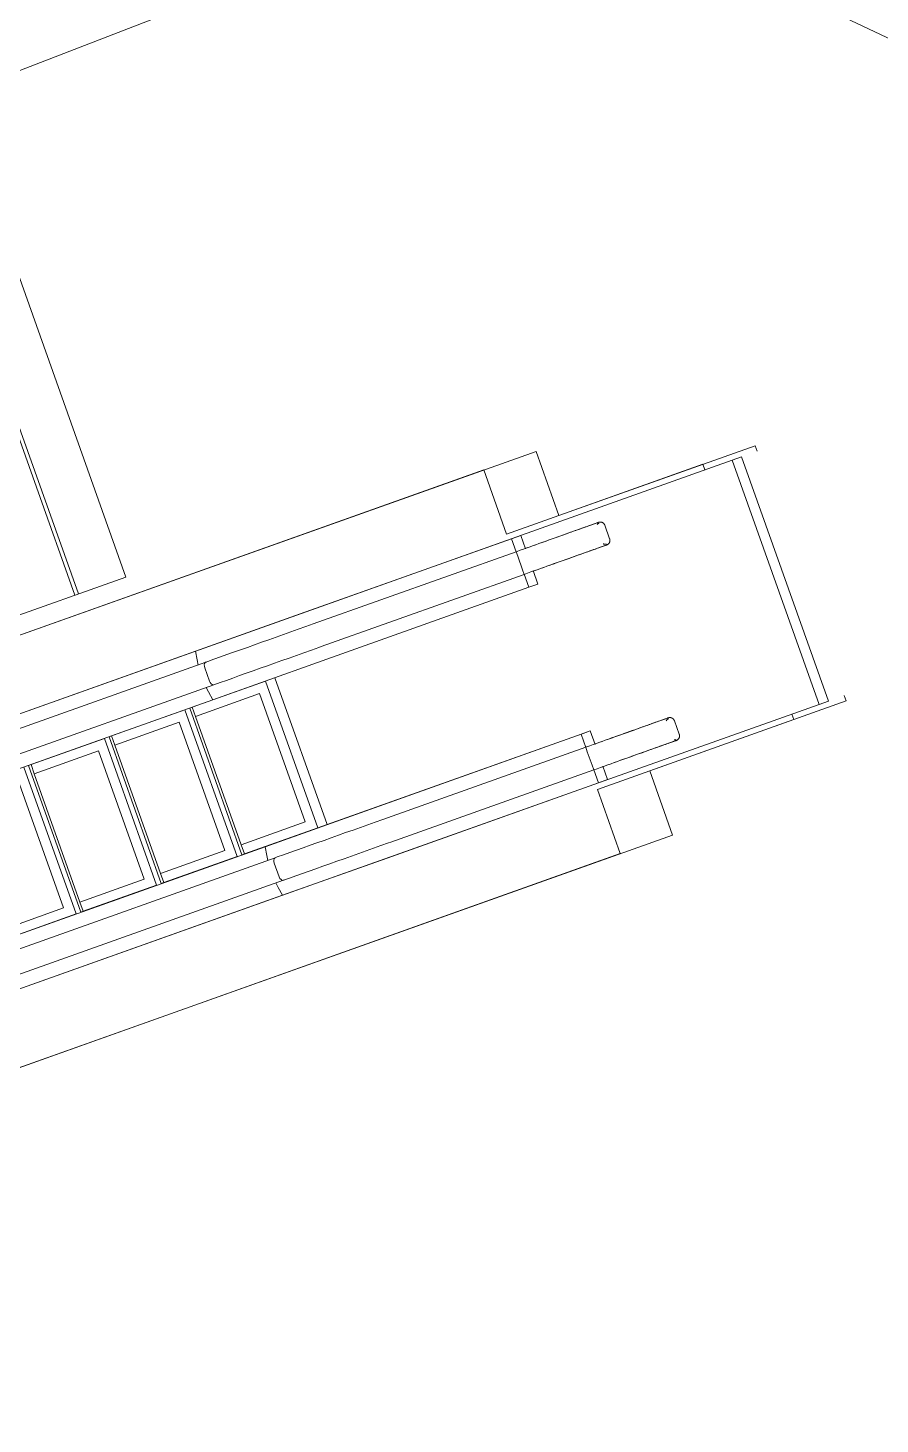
# Model space of a CAD drawing. Header units: metres. Extents: x 286532 to 329498, y 7396783 to 7466136.
# Drawn here: x 325557.33 to 325561.71, y 7397726.91 to 7397734.08 of the extents above; entities that cross this region are included whole.
import ezdxf

# ---------------------------------------------------------------- set-up
doc = ezdxf.new("R2010")
doc.units = ezdxf.units.M
doc.header["$LTSCALE"] = 10
doc.layers.get('0').update_dxf_attribs({"color": 255})
doc.layers.add('_  ARQ-AUX-001', color=1, linetype='Continuous', lineweight=5)
doc.layers.add('_AUXILIAR', color=7, linetype='Continuous', lineweight=30)

# ---------------------------------------------------------------- blocks, each defined once
blk = doc.blocks.new('ESTACAODRONE')
at = {"layer": '_  ARQ-AUX-001'}
for p, q in [((-63.22892240638017, -87.24708106111842), (-39.39895737780242, -98.82210779515496)), ((-56.49279735272285, -93.19567062426358), (-55.67845871479949, -95.55932300630957)), ((-56.75607865484199, -93.28637776058167), (-55.94174001691863, -95.65003014262766)), ((-56.73806762328604, -93.28017249889672), (-55.92372898577014, -95.64382488187402)), ((-53.56465788918965, -94.93490945740615), (-58.20184238959484, -96.53253799979618)), ((-53.45065047988996, -95.26582079086603), (-53.56465788918965, -94.93490945740615)), ((-52.43900726040368, -94.91728385384629), (-53.45065047988996, -95.26582079086603)), ((-52.42923519674875, -94.9456476824305), (-52.43900726040368, -94.91728385384629)), ((-53.83441324384921, -95.02784706986759), (-58.47159774425441, -96.62547561225763)), ((-55.00513088068396, -95.83310956117538), (-52.5577192206168, -94.98991371189231)), ((-53.72040583454952, -95.35875840332749), (-53.83441324384921, -95.02784706986759)), ((-52.70876261506324, -95.01022146630774), (-53.72040583454952, -95.35875840332749)), ((-52.69899055140831, -95.03858529489196), (-52.70876261506324, -95.01022146630774)), ((-52.5577192206168, -94.98991371189231), (-52.50989836085211, -94.97343820386043)), ((-52.12383959434543, -96.24926770101003), (-52.5577192206168, -94.98991371189231)), ((-52.07601873457885, -96.2327921929775), (-52.50989836085023, -94.97343820385979)), ((-52.07601873458073, -96.23279219297815), (-52.50989836085211, -94.97343820386043)), ((-53.69562716620959, -95.3824809157421), (-54.78473303211907, -95.7577057136576)), ((-53.64835411857005, -95.36619414298417), (-53.69562716620958, -95.3824809157421)), ((-53.67230887996189, -95.45016322905508), (-53.69562716620958, -95.3824809157421)), ((-53.69562716620959, -95.3824809157421), (-53.6723088799619, -95.45016322905506)), ((-53.64835411857005, -95.36619414298417), (-53.62450880991086, -95.43540616116478)), ((-53.19138691723764, -95.3878210351588), (-53.21535961441344, -95.31823926641407)), ((-53.67258598539973, -95.44935891878748), (-54.71881965450157, -95.8098131495002)), ((-53.66445356698897, -95.47296360761455), (-53.67258598539951, -95.4493589187876)), ((-53.67258598539951, -95.4493589187876), (-53.66445356698897, -95.47296360761455)), ((-53.64048086981316, -95.54254537635927), (-53.66445356698897, -95.47296360761455)), ((-53.66445356698897, -95.47296360761455), (-53.64048086981316, -95.54254537635927)), ((-58.04799043230014, -96.37568722572178), (-55.67845871479949, -95.55932300630957)), ((-54.67859448362777, -95.92656841141051), (-53.63236081452593, -95.56611418069781)), ((-53.6323608145257, -95.56611418069792), (-53.64048086981308, -95.5425453763595)), ((-53.64048086981308, -95.5425453763595), (-53.6323608145257, -95.56611418069792)), ((-53.60930727059253, -95.63302806823172), (-53.63263605649475, -95.56531527922684)), ((-53.63263605649475, -95.56531527922685), (-53.60930727059254, -95.63302806823172)), ((-53.58584572771876, -95.54762739452538), (-53.562034222953, -95.6167412954738)), ((-54.69841313650203, -96.00825286614722), (-53.60930727059254, -95.63302806823172)), ((-53.562034222953, -95.6167412954738), (-53.60930727059253, -95.63302806823172)), ((-54.78473303211907, -95.7577057136576), (-55.32485851474929, -95.94379274285534)), ((-60.45451730503606, -97.71056241846344), (-55.05318832385822, -95.84966657823665)), ((-55.05318832385822, -95.84966657823665), (-55.00513088068396, -95.83310956117538)), ((-55.05318832385822, -95.84966657823665), (-55.00513088068396, -95.83310956117538)), ((-55.32485851538216, -95.94379274307337), (-60.19046134099317, -97.62011723468041)), ((-55.2728483337016, -96.00069018514874), (-60.07102233165885, -97.65378372279434)), ((-55.27829194471116, -96.02897216298433), (-55.25431924753535, -96.09855393172906)), ((-55.23853861913226, -96.19433989534498), (-54.69841313650203, -96.00825286614723)), ((-54.96654269278578, -96.10115919167902), (-55.3447270739022, -96.2314533737425)), ((-54.70595432865883, -96.85752795391187), (-54.96654269278578, -96.10115919167902)), ((-54.6578968854848, -96.84097093685067), (-54.91864811733933, -96.08412944414141)), ((-60.03079717643011, -97.7705389900948), (-55.23262317819896, -96.11744545235483)), ((-55.32844030114427, -96.27872642138205), (-54.99764105973313, -96.16475763065715)), ((-54.99764105973313, -96.16475763065715), (-54.76962624112205, -96.82658029761089)), ((-60.10414144537611, -97.87066438717004), (-55.23853861976511, -96.194339895563)), ((-55.38202953749187, -96.24430502554266), (-55.76021391860829, -96.37459920760614)), ((-55.12144117336493, -97.0006737877755), (-55.38202953749187, -96.24430502554266)), ((-55.35777375513881, -96.23594828877667), (-55.34472707390221, -96.2314533737425)), ((-55.35632050354549, -96.23544760647158), (-55.35777375513881, -96.23594828877667)), ((-55.35777375513904, -96.23594828877654), (-55.09718539101209, -96.9923170510094)), ((-55.3447270739022, -96.2314533737425), (-55.32844030114427, -96.27872642138205)), ((-51.98558350682268, -96.23336550013175), (-52.99722672630897, -96.5819024371515)), ((-52.07601873458073, -96.23279219297815), (-52.12383959434543, -96.24926770101003)), ((-51.99535557047766, -96.20500167154741), (-51.98558350682268, -96.23336550013175)), ((-55.74392714585036, -96.42187225524569), (-55.41312790443922, -96.30790346452079)), ((-55.41312790443922, -96.30790346452079), (-55.18511308582814, -96.96972613147453)), ((-55.32844030114427, -96.27872642138206), (-55.10042548253318, -96.94054908833581)), ((-52.12383959434543, -96.24926770101003), (-53.23137201889555, -96.63084091918348)), ((-52.26511092513722, -96.29793928400886), (-52.25533886148224, -96.32630311259321)), ((-55.79751638219796, -96.3874508594063), (-56.17570076331438, -96.51774504146977)), ((-55.53692801807102, -97.14381962163914), (-55.79751638219796, -96.3874508594063)), ((-55.7732605998449, -96.3790941226403), (-55.76021391860829, -96.37459920760614)), ((-55.77180734825158, -96.37859344033521), (-55.7732605998449, -96.3790941226403)), ((-55.77326059984514, -96.37909412264018), (-55.51267223571818, -97.13546288487304)), ((-55.76021391860829, -96.37459920760614), (-55.74392714585036, -96.42187225524569)), ((-53.31801764996776, -96.37934830574106), (-54.6578968854848, -96.84097093685067)), ((-53.34839317101042, -96.3903422914174), (-54.43749903691991, -96.76556708933289)), ((-53.34839317101042, -96.3903422914174), (-53.30112012337089, -96.37405551865946)), ((-53.3250643851082, -96.45805508042228), (-53.34839317101042, -96.3903422914174)), ((-53.34839317101042, -96.3903422914174), (-53.32506438510821, -96.45805508042227)), ((-53.30112012337089, -96.37405551865946), (-53.27730861860512, -96.4431694196079)), ((-52.25533886148224, -96.32630311259321), (-53.26698208096852, -96.67484004961295)), ((-52.84415292203846, -96.39568241083408), (-52.86812561921427, -96.32610064208936)), ((-56.15941399055644, -96.56501808910932), (-55.82861474914531, -96.45104929838442)), ((-55.82861474914531, -96.45104929838442), (-55.60059993053423, -97.11287196533816)), ((-55.74392714585035, -96.4218722552457), (-55.51591232723928, -97.08369492219941)), ((-53.32533962707748, -96.4572561789511), (-54.37157329617932, -96.81771040966385)), ((-53.31721957178988, -96.48082498328964), (-53.32533962707726, -96.45725617895121)), ((-53.32533962707726, -96.45725617895121), (-53.31721957178988, -96.48082498328964)), ((-55.9524148627771, -97.28696545550277), (-56.21300322690405, -96.53059669326993)), ((-56.18874744455099, -96.52223995650394), (-56.17570076331438, -96.51774504146977)), ((-56.18729419295767, -96.52173927419885), (-56.18874744455099, -96.52223995650394)), ((-56.18874744455123, -96.52223995650381), (-55.92815908042428, -97.27860871873665)), ((-56.17570076331438, -96.51774504146977), (-56.15941399055644, -96.56501808910932)), ((-53.29324687461399, -96.55040675203458), (-53.3172195717898, -96.48082498328985)), ((-53.3172195717898, -96.48082498328985), (-53.29324687461399, -96.55040675203458)), ((-56.2441015938514, -96.59419513224806), (-56.01608677524032, -97.2560177992018)), ((-56.15941399055645, -96.56501808910932), (-55.93139917194537, -97.22684075606304)), ((-54.33134812530551, -96.93446567157416), (-53.28511445620367, -96.57401144086143)), ((-53.28511445620345, -96.57401144086153), (-53.29324687461399, -96.55040675203458)), ((-53.29324687461399, -96.55040675203458), (-53.28511445620345, -96.57401144086153)), ((-53.26207327539337, -96.64088944390703), (-53.28539156164106, -96.57320713059404)), ((-53.28539156164106, -96.57320713059406), (-53.26207327539337, -96.64088944390703)), ((-53.23864553641303, -96.55539065296847), (-53.21480022775383, -96.6246026711491)), ((-52.99722672630897, -96.5819024371515), (-52.8832193170093, -96.91281377061132)), ((-53.23137201889554, -96.63084091918348), (-54.61930869758685, -97.10902056735436)), ((-54.35117914130286, -97.01611424182252), (-53.26207327539337, -96.64088944390703)), ((-53.26698208096852, -96.67484004961295), (-53.15297467166886, -97.00575138307278)), ((-53.26207327539337, -96.64088944390703), (-53.21480022775383, -96.6246026711491)), ((-54.43749903691991, -96.76556708933289), (-54.97762451955013, -96.95165411853064)), ((-54.76962624112205, -96.82658029761089), (-55.10042548253319, -96.94054908833579)), ((-55.08413870977525, -96.98782213597534), (-54.70595432865883, -96.85752795391187)), ((-54.6578968854848, -96.84097093685067), (-54.70595432865906, -96.85752795391194)), ((-54.97762452018299, -96.95165411874868), (-59.843227345794, -98.62797861035571)), ((-52.8832193170093, -96.91281377061132), (-57.5204038174145, -98.51044231300136)), ((-55.10042548253319, -96.94054908833579), (-55.08413870977525, -96.98782213597534)), ((-54.92560199075051, -97.00858745060809), (-59.72377598898164, -98.66168098834808)), ((-53.15297467166886, -97.00575138307278), (-57.79015917207406, -98.60337992546282)), ((-55.18511308582814, -96.96972613147453), (-55.51591232723928, -97.08369492219943)), ((-55.49962555448135, -97.13096796983898), (-55.12144117336493, -97.0006737877755)), ((-55.08413870977526, -96.98782213597534), (-55.09718539101187, -96.99231705100951)), ((-55.09718539101187, -96.99231705100951), (-55.09573213941855, -96.99181636870442)), ((-54.8913046239331, -97.20220127102027), (-54.35117914130286, -97.01611424182252)), ((-55.51591232723928, -97.08369492219943), (-55.49962555448135, -97.13096796983898)), ((-54.931057949512, -97.03683353865962), (-54.90708525233619, -97.10641530740435)), ((-54.61930869758685, -97.10902056735436), (-60.02063767876469, -98.96991640758115)), ((-59.68355080246281, -98.77843624486827), (-54.88537680450556, -97.12534270722269)), ((-55.60059993053423, -97.11287196533816), (-55.93139917194537, -97.22684075606305)), ((-55.91511239918744, -97.2741138037026), (-55.53692801807102, -97.14381962163914)), ((-55.49962555448135, -97.13096796983898), (-55.51267223571796, -97.13546288487314)), ((-55.51267223571796, -97.13546288487314), (-55.51121898412464, -97.13496220256806)), ((-59.75690745017695, -98.87852576284534), (-54.89130462456594, -97.20220127123831)), ((-55.93139917194537, -97.22684075606305), (-55.91511239918744, -97.2741138037026)), ((-56.01608677524032, -97.2560177992018), (-56.34688601665146, -97.3699865899267)), ((-56.33059924389352, -97.41725963756625), (-55.9524148627771, -97.28696545550277)), ((-55.91511239918744, -97.2741138037026), (-55.92815908042405, -97.27860871873678)), ((-55.92815908042405, -97.27860871873678), (-55.92670582883073, -97.27810803643169))]:
    blk.add_line(p, q, dxfattribs=at)
for points in [[(-53.24709672165093, -95.30276699599766), (-53.24743706767883, -95.30288425390026), (-53.24845756128148, -95.30323584002039), (-53.25015656988682, -95.30382119189531), (-53.25253137544352, -95.30463937308686), (-53.25557817876926, -95.3056890746797), (-53.2592921056287, -95.30696861737512), (-53.26366721453112, -95.3084759541779), (-53.26869650623556, -95.31020867367054), (-53.27437193494818, -95.31216400387166), (-53.28068442119369, -95.31433881666987), (-53.28762386634078, -95.31672963282875), (-53.29517916875746, -95.31933262755246), (-53.30333824157159, -95.32214363660464), (-53.31208803200722, -95.32515816297051), (-53.32141454226615, -95.32837138405094), (-53.3313028519215, -95.33177815937765), (-53.34173714178724, -95.33537303883686), (-53.35270071922545, -95.33915027138829), (-53.36417604485096, -95.34310381426565), (-53.37614476059075, -95.3472273426437), (-53.38858771905281, -95.35151425975668), (-53.40148501415798, -95.35595770745167), (-53.41481601298532, -95.36055057716028), (-53.42855938878054, -95.36528552127074), (-53.44269315507412, -95.37015496488249), (-53.45719470085502, -95.37515111792459), (-53.47204082674352, -95.38026598761788), (-53.48720778210517, -95.38549139126201), (-53.50267130304685, -95.39081896932582), (-53.51840665123379, -95.39624019882096), (-53.53438865346553, -95.40174640693661), (-53.55059174194785, -95.40732878491447), (-53.56698999519564, -95.41297840214052), (-53.5835571795018, -95.41868622043248), (-53.60026679090562, -95.42444310849866), (-53.61709209759336, -95.43023985654617), (-53.6340061826635, -95.43606719101476), (-53.65098198718812, -95.4419157894124), (-53.66799235350128, -95.44777629522925), (-53.67258598539973, -95.44935891878748)], [(-53.62164972645862, -95.43181007613958), (-53.60479779896565, -95.42600415654445), (-53.58805431811027, -95.42023559958686), (-53.57144606989009, -95.41451363372734), (-53.55499962395936, -95.40884741289064), (-53.53874129112319, -95.40324600182136), (-53.52269708124584, -95.39771836158239), (-53.50689266164056, -95.39227333521882), (-53.49135331600723, -95.38691963361138), (-53.47610390398406, -95.38166582154055), (-53.46116882137719, -95.3765203039849), (-53.44657196113284, -95.37149131267483), (-53.43233667511357, -95.36658689292369), (-53.41848573674031, -95.36181489075685), (-53.40504130455974, -95.35718294035978), (-53.39202488679534, -95.35269845186504), (-53.37945730693889, -95.34836859949758), (-53.36735867043717, -95.34420031009752), (-53.35574833252773, -95.34020025203874), (-53.34464486727443, -95.3363748245608), (-53.33406603785311, -95.33273014753165), (-53.32402876813413, -95.329272051657), (-53.31454911560785, -95.32600606915263), (-53.30564224569611, -95.32293742489381), (-53.29732240749075, -95.32007102805672), (-53.28960291095808, -95.31741146426485), (-53.28249610564583, -95.31496298825294), (-53.27601336092644, -95.31272951706028), (-53.27016504780855, -95.31071462376434), (-53.2649605223456, -95.30892153176453), (-53.26040811066807, -95.3073531096256), (-53.25651509566352, -95.30601186648838), (-53.2532877053255, -95.30489994805573), (-53.25073110279006, -95.30401913316004), (-53.24884937807589, -95.30337083091715), (-53.24764554154111, -95.30295607847238), (-53.24712151906738, -95.3027755393412), (-53.24709672165093, -95.30276699599766)], [(-53.24546803891253, -95.30749429887959), (-53.24621773063318, -95.30776947905106), (-53.24695581840858, -95.30807441878052), (-53.24768112145573, -95.30840863022938), (-53.2483924794445, -95.30877157873073), (-53.24908875435383, -95.30916268364427), (-53.24976883229242, -95.30958131928568), (-53.25043162528061, -95.31002681592716), (-53.25107607299103, -95.31049846086914), (-53.25170114444484, -95.31099549958033), (-53.25230583966101, -95.31151713690485), (-53.25288919125623, -95.31206253833423), (-53.25345026599236, -95.3126308313425), (-53.25398816626952, -95.31322110678212)], [(-53.24709672165093, -95.30276699599766), (-53.24614628079374, -95.30246066723343), (-53.24518435030454, -95.30219259099667), (-53.24421246906692, -95.30196319615203), (-53.24323219188351, -95.30177284968244), (-53.24224508698871, -95.3016218561016), (-53.24125273353977, -95.30151045696702), (-53.24025671909053, -95.30143883049358), (-53.23925863705164, -95.30140709126835), (-53.23826008414143, -95.30141529006731), (-53.23726265783156, -95.30146341377412), (-53.23626795379133, -95.30155138540115), (-53.23527756333505, -95.30167906421254), (-53.23429307087613, -95.30184624594942), (-53.23331605139251, -95.30205266315669), (-53.232348067907, -95.30229798561085), (-53.23139066898659, -95.30258182084829), (-53.23044538626539, -95.30290371479322), (-53.22951373199405, -95.30326315248395), (-53.22859719662071, -95.30365955889685), (-53.22769724640643, -95.30409229986627), (-53.22681532107958, -95.3045606830989), (-53.22595283153253, -95.30506395928157), (-53.22511115756458, -95.3056013232797), (-53.22429164567454, -95.30617191542551), (-53.2234956069066, -95.3067748228933), (-53.22272431475298, -95.30740908115975), (-53.22197900311659, -95.30807367554694), (-53.22126086433705, -95.30876754284557), (-53.22057104728325, -95.30948957301605), (-53.21991065551529, -95.31023861096408), (-53.21928074551911, -95.31101345838874), (-53.21868232501638, -95.3118128756995), (-53.2181163513522, -95.31263558399908), (-53.21758372996371, -95.3134802671298), (-53.21708531293151, -95.31434557377882), (-53.21662189761656, -95.31523011964008), (-53.21619422538447, -95.31613248962886), (-53.2158029804196, -95.31705124014573), (-53.2154487886304, -95.31798490138584), (-53.21535961441344, -95.31823926641407)], [(-53.63236081452593, -95.56611418069781), (-53.61534578107428, -95.56025206693252), (-53.5983579680465, -95.55439933129873), (-53.58142455231951, -95.54856533692494), (-53.56457262374623, -95.54275941695762), (-53.5478291418175, -95.53699085963022), (-53.53122089253265, -95.53126889340385), (-53.5147744455476, -95.52560267220395), (-53.49851611166916, -95.52000126077559), (-53.4824719007633, -95.51447362018223), (-53.46666748014484, -95.50902859346965), (-53.45112813351537, -95.503674891519), (-53.43587872051462, -95.49842107911137), (-53.42094363695034, -95.49327556122581), (-53.40634677577025, -95.48824656959341), (-53.39211148883841, -95.48334214952784), (-53.37826054957721, -95.4785701470551), (-53.36481611653478, -95.4739381963611), (-53.35179969793597, -95.46945370757888), (-53.33923211727385, -95.46512385493385), (-53.32713347999655, -95.46095556526657), (-53.31552314134282, -95.45695550695136), (-53.30441967537772, -95.4531300792282), (-53.29384084527823, -95.44948540196539), (-53.2838035749158, -95.4460273058691), (-53.27432392178181, -95.44276132315534), (-53.2654170512991, -95.43969267869979), (-53.2570972125604, -95.43682628167893), (-53.24937771553287, -95.43416671771658), (-53.24227090976502, -95.4317182415477), (-53.23578816463004, -95.42948477021187), (-53.22993985113726, -95.42746987678676), (-53.22473532534067, -95.425676784672), (-53.2201829133713, -95.42410836243255), (-53.2162898981172, -95.42276711920934), (-53.21306250757225, -95.42165520070542), (-53.21050590487293, -95.42077438575323), (-53.20862418003813, -95.4201260834688), (-53.20742034342618, -95.41971133099746), (-53.20689632091885, -95.4195307918547), (-53.20687152350084, -95.4195222485106)], [(-53.20687152350084, -95.4195222485106), (-53.20721186955054, -95.4196395064207), (-53.2082323632186, -95.4199910925634), (-53.20993137193287, -95.42057644447584), (-53.2123061776418, -95.42139462571984), (-53.21535298116287, -95.42244432737994), (-53.21906690826038, -95.42372387015742), (-53.22344201744325, -95.42523120705681), (-53.2284713094701, -95.42696392666056), (-53.23414673854655, -95.42891925698699), (-53.24045922519676, -95.43109406992464), (-53.2473986707887, -95.43348488623678), (-53.25495397368971, -95.43608788112735), (-53.2631130470269, -95.43889889035972), (-53.27186283802345, -95.44191341691887), (-53.28118934888024, -95.44512663820527), (-53.2910776591695, -95.44853341375038), (-53.30151194970412, -95.45212829344003), (-53.31247552784517, -95.45590552623364), (-53.32395085420631, -95.45985906936443), (-53.33591957071337, -95.46398259800682), (-53.34836252997311, -95.4682695153946), (-53.36125982590505, -95.47271296337443), (-53.37459082558698, -95.47730583337747), (-53.38833420226323, -95.48204077779147), (-53.40246796946286, -95.48691022171538), (-53.41696951617341, -95.49190637507775), (-53.43181564301362, -95.49702124509895), (-53.44698259934757, -95.50224664907805), (-53.46244612128057, -95.50757422748339), (-53.47818147047621, -95.51299545732604), (-53.4941634737325, -95.51850166579467), (-53.51036656325352, -95.52408404413039), (-53.52676481755253, -95.52973366171864), (-53.54333200292075, -95.53544148037652), (-53.56004161539575, -95.54119836881173), (-53.57686692316206, -95.54699511723085), (-53.58508776688639, -95.54982740793989)], [(-53.2249076001864, -95.41325456722764), (-53.22420638292764, -95.41363674017123), (-53.22349044372634, -95.41399056620591), (-53.22276092793248, -95.41431547928553), (-53.22201900261575, -95.41461095961847), (-53.22126585469832, -95.41487653449923), (-53.22050268905627, -95.41511177906465), (-53.21973072659178, -95.4153163169736), (-53.21895120228013, -95.41548982100907), (-53.21816536319391, -95.41563201360162), (-53.21737446650805, -95.41574266727342), (-53.21657977748853, -95.41582160500221), (-53.21578256746822, -95.41586870050446), (-53.21498411181315, -95.4158838784374), (-53.21418568788199, -95.41586711451961), (-53.21338857298272, -95.41581843556973), (-53.21259404232916, -95.41573791946377), (-53.21180336700084, -95.41562569501025), (-53.21101781190963, -95.41548194174439), (-53.21023863377606, -95.41530688964073), (-53.20946707911899, -95.41510081874534), (-53.20870438226126, -95.41486405872764), (-53.20850020077663, -95.41479494374663)], [(-53.19138691723755, -95.38782103515899), (-53.19108203371332, -95.38877194060723), (-53.19081542013914, -95.38973427752164), (-53.19058750303982, -95.39070650636849), (-53.19039864703417, -95.39168707178901), (-53.19024915425145, -95.39267440508769), (-53.19013926384824, -95.39366692674191), (-53.19006915162576, -95.3946630489287), (-53.19003892974862, -95.39566117806513), (-53.19004864656533, -95.39665971735742), (-53.19009828653108, -95.39765706935574), (-53.19018777023251, -95.39865163850968), (-53.19031695451481, -95.39964183372075), (-53.19048563271066, -95.40062607088782), (-53.19069353497093, -95.40160277544139), (-53.19094032869639, -95.40257038486253), (-53.19122561906967, -95.40352735118256), (-53.19154894968706, -95.40447214345954), (-53.19190980328855, -95.40540325022738), (-53.19230760258536, -95.40631918191383), (-53.19274171118344, -95.40721847322361), (-53.19321143460167, -95.40809968548247), (-53.1937160213828, -95.40896140893877), (-53.19425466429558, -95.40980226501877), (-53.19482650162626, -95.41062090853218), (-53.1954306185571, -95.41141602982395), (-53.19606604862989, -95.41218635686968), (-53.19673177529208, -95.41293065731041), (-53.19742673352298, -95.41364774042421), (-53.19814981153772, -95.41433645903105), (-53.1988998525657, -95.41499571132807), (-53.19967565670128, -95.41562444265227), (-53.20047598282332, -95.41622164716763), (-53.20129955058079, -95.41678636947431), (-53.20214504244092, -95.41731770613711), (-53.20301110579712, -95.4178148071307), (-53.20389635513278, -95.41827687719956), (-53.20479937423778, -95.4187031771301), (-53.20571871847419, -95.4190930249334), (-53.20665291708738, -95.41944579693615), (-53.20687152350084, -95.4195222485106)], [(-54.71881965450157, -95.8098131495002), (-54.75734111466218, -95.82308477676493), (-54.795800948704, -95.83633517225718), (-54.83413762909689, -95.8495431381707), (-54.8722898253303, -95.86268754457767), (-54.91019650202894, -95.87574736323178), (-54.9477970165964, -95.8887017012091), (-54.98503121623042, -95.90152983433236), (-55.02183953415446, -95.9142112403251), (-55.05816308491182, -95.9267256316429), (-55.09394375856995, -95.93905298792927), (-55.12912431368377, -95.95117358804386), (-55.16364846886989, -95.96306804161206), (-55.19746099284475, -95.97471732004551), (-55.23050779278301, -95.98610278698378), (-55.26273600085431, -95.99720622810851), (-55.27284835847119, -96.00069019368247)], [(-55.32485851471419, -95.94379274316235), (-55.31642507764947, -95.98904952057923), (-55.31160097309193, -96.0149405487823)], [(-55.23262320328509, -96.11744546099764), (-55.20066736997666, -96.10643585993797), (-55.16787633141967, -96.09513850933037), (-55.1343025462808, -96.0835714825258), (-55.0999997254542, -96.07175328429966), (-55.06502274613567, -96.059702821248), (-55.02942756403078, -96.04743937154107), (-54.99327112383762, -96.03498255408239), (-54.95661126814758, -96.02235229712255), (-54.91950664490938, -96.00956880637838), (-54.882016613605, -95.99665253270807), (-54.84420115028703, -95.98362413939415), (-54.80612075163, -95.97050446908672), (-54.76783633814827, -95.95731451045951), (-54.72940915673657, -95.94407536463262), (-54.69090068268778, -95.93080821141523), (-54.67859448362777, -95.92656841141051)], [(-55.27193225854865, -96.13009539190251), (-55.25970003062924, -96.15362761052336), (-55.23853862112813, -96.19433989572757)], [(-52.89985033605238, -96.31066424676386), (-52.90019068210211, -96.31078150467398), (-52.90121117577016, -96.3111330908167), (-52.90291018448442, -96.31171844272913), (-52.90528499019334, -96.31253662397314), (-52.90833179371442, -96.31358632563322), (-52.91204572081194, -96.31486586841072), (-52.91642082999482, -96.31637320531009), (-52.92145012202167, -96.31810592491385), (-52.92712555109811, -96.32006125524025), (-52.93343803774832, -96.32223606817794), (-52.94037748334023, -96.3246268844901), (-52.94793278624127, -96.32722987938061), (-52.95609185957844, -96.33004088861303), (-52.96484165057497, -96.33305541517214), (-52.9741681614318, -96.33626863645858), (-52.98405647172105, -96.33967541200369), (-52.99449076225568, -96.34327029169334), (-53.0054543403967, -96.3470475244869), (-53.01692966675787, -96.35100106761772), (-53.02889838326492, -96.35512459626011), (-53.04134134252465, -96.3594115136479), (-53.0542386384566, -96.36385496162774), (-53.06756963813853, -96.36844783163079), (-53.08131301481479, -96.37318277604473), (-53.09544678201443, -96.37805221996867), (-53.10994832872495, -96.38304837333104), (-53.12479445556517, -96.38816324335222), (-53.13996141189912, -96.39338864733132), (-53.15542493383209, -96.3987162257367), (-53.17116028302774, -96.40413745557933), (-53.18714228628404, -96.40964366404799), (-53.20334537580507, -96.41522604238368), (-53.21974363010408, -96.42087565997195), (-53.23631081547231, -96.42658347862978), (-53.25302042794729, -96.43234036706502), (-53.26984573571362, -96.43813711548415), (-53.28675982186807, -96.4439644503263), (-53.30373562748093, -96.44981304909889), (-53.32074599488453, -96.45567355529141), (-53.32533962707748, -96.4572561789511)], [(-53.27440336487106, -96.4397073351782), (-53.25755143629778, -96.43390141521091), (-53.24080795436904, -96.4281328578835), (-53.22419970508419, -96.42241089165715), (-53.20775325809915, -96.4167446704572), (-53.19149492422073, -96.41114325902889), (-53.17545071331485, -96.40561561843553), (-53.1596462926964, -96.40017059172291), (-53.14410694606693, -96.39481688977229), (-53.12885753306617, -96.38956307736467), (-53.1139224495019, -96.38441755947913), (-53.09932558832179, -96.37938856784669), (-53.08509030138996, -96.37448414778115), (-53.07123936212877, -96.3697121453084), (-53.05779492908633, -96.36508019461436), (-53.04477851048753, -96.36059570583218), (-53.0322109298254, -96.35626585318713), (-53.0201122925481, -96.35209756351986), (-53.00850195389436, -96.34809750520465), (-52.99739848792929, -96.34427207748149), (-52.98681965782978, -96.34062740021866), (-52.97678238746735, -96.33716930412237), (-52.96730273433337, -96.33390332140861), (-52.95839586385067, -96.33083467695307), (-52.95007602511194, -96.32796827993224), (-52.94235652808442, -96.32530871596985), (-52.93524972231657, -96.322860239801), (-52.9287669771816, -96.32062676846515), (-52.92291866368881, -96.31861187504003), (-52.91771413789223, -96.31681878292528), (-52.91316172592285, -96.31525036068581), (-52.90926871066872, -96.3139091174626), (-52.90604132012381, -96.31279719895872), (-52.90348471742448, -96.31191638400654), (-52.90160299258968, -96.3112680817221), (-52.90039915597772, -96.31085332925073), (-52.89987513347041, -96.31067279010797), (-52.89985033605238, -96.31066424676386)], [(-52.89822165877659, -96.31539155152784), (-52.89897135049723, -96.31566673169932), (-52.89970943827262, -96.31597167142876), (-52.90043474131981, -96.31630588287764), (-52.90114609930856, -96.31666883137895), (-52.90184237421789, -96.31705993629251), (-52.90252245215648, -96.3174785719339), (-52.90318524514468, -96.3179240685754), (-52.9038296928551, -96.31839571351739), (-52.9044547643089, -96.3188927522286), (-52.90505945952508, -96.3194143895531), (-52.90564281112028, -96.31995979098245), (-52.9062038858564, -96.32052808399074), (-52.90674178613358, -96.32111835943036), (-52.90725565142608, -96.32172967298652), (-52.90774465965904, -96.32236104668796), (-52.90820802852367, -96.32301147047141), (-52.90864501672856, -96.32367990379761), (-52.90905492518585, -96.32436527731582), (-52.90943709812942, -96.32506649457457), (-52.90979092416413, -96.32578243377586), (-52.91011583724375, -96.32651194956969)], [(-52.89985033605238, -96.31066424676386), (-52.89889989519519, -96.31035791799967), (-52.897937964706, -96.31008984176289), (-52.89696608346836, -96.30986044691828), (-52.89598580628495, -96.30967010044868), (-52.89499870139015, -96.30951910686781), (-52.89400634794121, -96.30940770773327), (-52.89301033349199, -96.30933608125981), (-52.89201225145307, -96.30930434203458), (-52.89101369854287, -96.30931254083355), (-52.89001627223298, -96.30936066454035), (-52.88902156819276, -96.30944863616739), (-52.88803117773648, -96.30957631497876), (-52.88704668527757, -96.30974349671564), (-52.88606966579397, -96.30994991392292), (-52.88510168230844, -96.31019523637708), (-52.88414428338805, -96.31047907161454), (-52.88319900066683, -96.31080096555944), (-52.88226734639549, -96.31116040325018), (-52.88135081102217, -96.31155680966309), (-52.88045086080787, -96.31198955063249), (-52.87956893548102, -96.31245793386515), (-52.87870644593396, -96.3129612100478), (-52.87786477196603, -96.31349857404594), (-52.87704526007597, -96.31406916619173), (-52.87624922130804, -96.31467207365954), (-52.87547792915441, -96.31530633192598), (-52.87473261751805, -96.31597092631316), (-52.87401447873851, -96.3166647936118), (-52.87332466168469, -96.31738682378229), (-52.87266426991674, -96.31813586173031), (-52.87203435992057, -96.31891070915498), (-52.87143593941782, -96.31971012646572), (-52.87086996575363, -96.3205328347653), (-52.87033734436515, -96.32137751789604), (-52.86983892733296, -96.32224282454504), (-52.86937551201799, -96.32312737040631), (-52.8689478397859, -96.32402974039509), (-52.86855659482104, -96.32494849091196), (-52.86820240303184, -96.32588215215208), (-52.86812561921435, -96.32610064208916)], [(-53.28511445620367, -96.57401144086143), (-53.26809942384278, -96.56814932747191), (-53.25111161190402, -96.5622965922133), (-53.23417819726258, -96.55646259821351), (-53.21732626976959, -96.55065667861841), (-53.20058278891423, -96.54488812166082), (-53.18397454069404, -96.53916615580127), (-53.16752809476331, -96.53349993496457), (-53.15126976192712, -96.5278985238953), (-53.13522555204979, -96.52237088365631), (-53.11942113244448, -96.51692585729275), (-53.10388178681119, -96.5115721556853), (-53.08863237478798, -96.5063183436145), (-53.07369729218114, -96.50117282605883), (-53.05910043193678, -96.49614383474878), (-53.04486514591751, -96.49123941499764), (-53.03101420754424, -96.48646741283079), (-53.01756977536368, -96.48183546243374), (-53.00455335759928, -96.47735097393898), (-52.99198577774283, -96.47302112157149), (-52.97988714124113, -96.46885283217145), (-52.96827680333166, -96.46485277411269), (-52.95717333807837, -96.46102734663472), (-52.94659450865706, -96.45738266960558), (-52.93655723893806, -96.45392457373094), (-52.92707758641178, -96.45065859122657), (-52.91817071650004, -96.44758994696774), (-52.90985087829471, -96.44472355013066), (-52.90213138176204, -96.44206398633878), (-52.89502457644976, -96.43961551032687), (-52.88854183173039, -96.4373820391342), (-52.8826935186125, -96.43536714583824), (-52.87748899314953, -96.43357405383847), (-52.87293658147201, -96.43200563169955), (-52.86904356646748, -96.43066438856232), (-52.86581617612944, -96.4295524701297), (-52.86325957359399, -96.42867165523398), (-52.86137784887983, -96.42802335299106), (-52.86017401234504, -96.42760860054632), (-52.85964998987133, -96.42742806141513), (-52.85962519245487, -96.42741951807157)], [(-52.85962519245487, -96.42741951807157), (-52.85996553848277, -96.42753677597418), (-52.86098603208544, -96.42788836209435), (-52.86268504069077, -96.42847371396924), (-52.86505984624745, -96.42929189516082), (-52.86810664957319, -96.4303415967536), (-52.87182057643264, -96.43162113944906), (-52.87619568533503, -96.43312847625181), (-52.88122497703951, -96.4348611957445), (-52.88690040575211, -96.43681652594556), (-52.89321289199765, -96.43899133874383), (-52.90015233714472, -96.4413821549027), (-52.9077076395614, -96.44398514962637), (-52.91586671237555, -96.4467961586786), (-52.92461650281118, -96.44981068504444), (-52.93394301307008, -96.45302390612487), (-52.94383132272546, -96.45643068145158), (-52.95426561259119, -96.46002556091081), (-52.96522919002939, -96.46380279346224), (-52.97670451565492, -96.46775633633959), (-52.9886732313947, -96.47187986471761), (-53.00111618985677, -96.47616678183061), (-53.01401348496192, -96.48061022952562), (-53.02734448378927, -96.48520309923423), (-53.04108785958448, -96.48993804334465), (-53.05522162587807, -96.49480748695643), (-53.06972317165898, -96.49980363999852), (-53.08456929754747, -96.50491850969179), (-53.09973625290912, -96.51014391333591), (-53.11519977385081, -96.51547149139978), (-53.13093512203772, -96.52089272089486), (-53.14691712426947, -96.52639892901055), (-53.16312021275179, -96.53198130698837), (-53.17951846599958, -96.53763092421447), (-53.19608565030576, -96.54333874250642), (-53.21279526170956, -96.54909563057258), (-53.22962056839728, -96.5548923786201), (-53.23784140856412, -96.55772466810348)], [(-52.87091902668535, -96.4235292812806), (-52.87012812999947, -96.42363993495239), (-52.86933344097996, -96.42371887268118), (-52.86853623095967, -96.42376596818343), (-52.86773777530459, -96.4237811461164), (-52.86693935137342, -96.42376438219857), (-52.86614223647415, -96.42371570324872), (-52.8653477058206, -96.42363518714276), (-52.86455703049226, -96.42352296268923), (-52.86377147540105, -96.42337920942337), (-52.8629922972675, -96.42320415731972), (-52.86222074261044, -96.42299808642433), (-52.8614580457527, -96.42276132640662), (-52.86125386426804, -96.42269221142563)], [(-52.84415292203846, -96.39568241083408), (-52.84384659327426, -96.39663285169127), (-52.84357851703746, -96.39759478218049), (-52.84334912219285, -96.39856666341812), (-52.84315877572324, -96.39954694060151), (-52.84300778214242, -96.40053404549631), (-52.84289638300784, -96.40152639894526), (-52.84282475653441, -96.40252241339448), (-52.84279301730917, -96.40352049543338), (-52.84280121610812, -96.40451904834359), (-52.84284933981495, -96.4055164746535), (-52.84293731144196, -96.40651117869368), (-52.84306499025335, -96.40750156914999), (-52.84323217199024, -96.4084860616089), (-52.84343858919749, -96.40946308109251), (-52.84368391165167, -96.41043106457805), (-52.84396774688912, -96.41138846349841), (-52.84428964083401, -96.41233374621964), (-52.84464907852475, -96.41326540049096), (-52.84504548493767, -96.41418193586432), (-52.84547822590709, -96.41508188607858), (-52.84594660913974, -96.41596381140546), (-52.8464498853224, -96.4168263009525), (-52.84698724932051, -96.41766797492043), (-52.84755784146633, -96.41848748681049), (-52.84816074893413, -96.41928352557842), (-52.84879500720058, -96.42005481773205), (-52.84945960158775, -96.42080012936844), (-52.85015346888639, -96.42151826814798), (-52.85087549905686, -96.42220808520177), (-52.85162453700489, -96.42286847696973), (-52.85239938442955, -96.4234983869659), (-52.85319880174028, -96.42409680746866), (-52.85402151003992, -96.42466278113284), (-52.85486619317062, -96.42519540252131), (-52.85573149981963, -96.42569381955352), (-52.85661604568088, -96.42615723486847), (-52.85751841566967, -96.42658490710058), (-52.85843716618655, -96.42697615206545), (-52.85937082742666, -96.4273303438546), (-52.85962519245487, -96.42741951807157)], [(-54.37157329617932, -96.81771040966385), (-54.41009475743068, -96.83098203730435), (-54.44855459256151, -96.84423243317175), (-54.48689127403996, -96.8574403994593), (-54.52504347135365, -96.87058480623847), (-54.56295014912564, -96.88364462526232), (-54.6005506647578, -96.89659896360652), (-54.63778486544611, -96.909427097093), (-54.6745931844124, -96.92210850344483), (-54.71091673619831, -96.93462289511697), (-54.74669741086958, -96.9469502517524), (-54.78187796697956, -96.95907085221019), (-54.81640212314326, -96.97096530611519), (-54.85021464807556, -96.98261458487849), (-54.88326144894955, -96.99400005213916), (-54.91548965793343, -97.00510349357829), (-54.92560201583663, -97.00858745925089)], [(-54.97762452135813, -96.95165411945858), (-54.9692189904907, -96.99676113077012), (-54.96436100992233, -97.0228339660185)], [(-54.88537682927514, -97.12534271575642), (-54.85342099687156, -97.11433311500852), (-54.82062995924307, -97.1030357647208), (-54.78705617505486, -97.09146873824376), (-54.75275335519959, -97.07965054035225), (-54.71777637687147, -97.06760007764181), (-54.68218119577446, -97.05533662828216), (-54.64602475660511, -97.0428798111762), (-54.60936490195309, -97.03024955457398), (-54.57226027976554, -97.0174660641918), (-54.53477024952271, -97.00454979088718), (-54.49695478727553, -96.9915213979422), (-54.45887438969673, -96.97840172800625), (-54.42058997729907, -96.9652117697525), (-54.38216279697545, -96.95197262430054), (-54.34365432401707, -96.93870547145879), (-54.33134812530551, -96.93446567157416)], [(-54.92468322918493, -97.13798568560316), (-54.91253629627458, -97.1613538123374), (-54.89130462409452, -97.20220127075679)]]:
    blk.add_lwpolyline(points, dxfattribs=at)
for centre, major_axis, ratio, start_param, end_param in [((-55.26471594006043, -96.02429488250955), (0.008132418410541098, -0.02360468882695033), 0.5751401660184116, 3.403392041389124, 4.712388980384937), ((-55.26471594006043, -96.02429488250955), (0.008132418410541136, -0.02360468882695044), 0.575140166018392, 3.141594478098233, 3.360186659457194), ((-55.26471594006043, -96.02429488250955), (0.008132418410541143, -0.02360468882695045), 0.5751401660184184, 2.879793265790724, 3.141592653589941), ((-55.24075562169543, -96.09384077217078), (0.008132418410544212, -0.02360468882695936), 0.57514016601903, 4.713909208108445, 6.022272718885774), ((-54.91746959742589, -97.03219214807801), (0.008132418410544217, -0.02360468882695938), 0.5751401660164936, 3.402505241883766, 4.710868752660921), ((-54.89350924768545, -97.1017380269296), (0.008132418410541128, -0.0236046888269504), 0.5751401660181825, 4.712388980384421, 6.283183482671319), ((-54.89350924768545, -97.1017380269296), (0.008132418410541128, -0.0236046888269504), 0.5751401660181825, 3.092728812863116e-14, 0.2617993877992615)]:
    blk.add_ellipse(centre, major_axis=major_axis, ratio=ratio, start_param=start_param, end_param=end_param, dxfattribs=at)

msp = doc.modelspace()

# ---------------------------------------------------------------- hatches: boundary and pattern name
at = {"true_color": 0xc7c8ca, "transparency": 33554585}
h = msp.add_hatch(color=9, dxfattribs=at)
h.dxf.hatch_style = 1
edge = h.paths.add_edge_path(flags=17)
edge.add_line((325790.0735226213, 7397734.67766016), (325785.9323927848, 7397725.912165756))
edge.add_line((325785.9323927848, 7397725.912165756), (325782.7093856977, 7397727.434828392))
edge.add_arc((324589.4594356383, 7398283.744209212), 1316.558229059866, 334.2857714977699, 335.00442574012794, ccw=False)
edge.add_arc((325750.6665302786, 7397737.449563266), 35.29088016209248, 298.575962046057, 315.0391196846224, ccw=False)
edge.add_arc((325664.99061547, 7397898.480900479), 217.6941062931954, 294.35071983205427, 298.1059257641456, ccw=False)
edge.add_arc((325750.4188590042, 7397711.129368519), 11.7999999991149, 244.6772000939087, 291.53597668745437, ccw=False)
edge.add_line((325745.3717913929, 7397700.463201987), (325626.6594274847, 7397756.516840334))
edge.add_arc((325641.4665205635, 7397780.805911992), 28.4465992244239, 197.5252087172678, 238.63269810949652, ccw=False)
edge.add_line((325614.34028289, 7397772.23991893), (325596.3608602486, 7397822.673452049))
edge.add_line((325596.3608602486, 7397822.673452049), (325593.7456826678, 7397821.736449908))
edge.add_line((325593.7456826678, 7397821.736449908), (325590.5952728076, 7397830.529259314))
edge.add_line((325590.5952728076, 7397830.529259314), (325583.0624359138, 7397827.835494601))
edge.add_line((325583.0624359138, 7397827.835494601), (325598.2871906696, 7397780.984911129))
edge.add_arc((325581.6313068647, 7397777.612337251), 16.99390243241983, -27.409305437614705, 11.446794621133222, ccw=False)
edge.add_line((325596.7174845528, 7397769.789296752), (325590.0917240955, 7397755.764605783))
edge.add_arc((325564.4797332849, 7397765.980487031), 27.57423259051533, 298.0711945504558, 338.2543751509229, ccw=False)
edge.add_line((325577.4552939346, 7397741.649989116), (325549.6415609795, 7397730.903622619))
edge.add_line((325549.6415609795, 7397730.903622619), (325552.3333787889, 7397723.352886127))
edge.add_line((325552.3333787889, 7397723.352886127), (325559.0661430414, 7397725.765194402))
edge.add_line((325559.0661430414, 7397725.765194402), (325560.083847941, 7397722.910461255))
edge.add_line((325560.083847941, 7397722.910461255), (325575.9089333582, 7397728.580492622))
edge.add_line((325575.9089333582, 7397728.580492622), (325592.0058937733, 7397734.347935139))
edge.add_arc((325596.4361216662, 7397717.202531068), 17.70852337038531, 63.714828337742006, 104.4878615349169, ccw=False)
edge.add_line((325604.2781493216, 7397733.080012046), (325751.2731117486, 7397663.679344781))
edge.add_arc((325737.0236401027, 7397635.13802675), 31.90069399144977, 40.33374494317138, 63.4689852969027, ccw=False)
edge.add_line((325761.3411328419, 7397655.785395202), (325777.4526656764, 7397632.455911997))
edge.add_line((325777.4526656764, 7397632.455911997), (325786.458569375, 7397638.675463107))
edge.add_line((325786.458569375, 7397638.675463107), (325772.0375623168, 7397659.428200791))
edge.add_arc((325786.1900989813, 7397669.262750535), 17.2340553184531, 162.6633486420313, 214.7953058882391, ccw=False)
edge.add_arc((326382.6716017837, 7397402.318218326), 670.6071444763546, 154.2606965419587, 156.0636244513231, ccw=False)
edge.add_arc((328387.6302165384, 7396464.678045448), 2883.946189031026, 154.5114808855951, 154.7792504945086, ccw=False)
edge.add_arc((324538.1433844751, 7398302.985549253), 1381.958187364982, 334.3938467270593, 335.1320574766111)
edge.add_line((325791.9656423118, 7397721.833093027), (325796.5813537847, 7397731.603130355))
edge.add_line((325796.5813537847, 7397731.603130355), (325790.0735226213, 7397734.67766016))
edge = h.paths.add_edge_path(flags=17)
edge.add_line((325790.0735226213, 7397734.67766016), (325785.9323927848, 7397725.912165756))
edge.add_line((325796.5813537847, 7397731.603130355), (325790.0735226213, 7397734.67766016))
edge.add_line((325791.9656423118, 7397721.833093027), (325796.5813537847, 7397731.603130355))
edge.add_arc((324538.1433844751, 7398302.985549253), 1381.958187364982, 334.3938467270593, 335.1320574766111)
edge.add_arc((328387.6302165384, 7396464.678045448), 2883.946189031025, 154.5114808855951, 154.7792504945086)
edge.add_arc((326382.6716017837, 7397402.318218326), 670.6071444763506, 154.2606965419587, 156.0636244513231)
edge.add_arc((325786.1900989816, 7397669.262750535), 17.23405531876808, 162.6633486416853, 214.7953058875765)
edge.add_line((325786.458569375, 7397638.675463107), (325772.0375623168, 7397659.428200791))
edge.add_line((325777.4526656764, 7397632.455911997), (325786.458569375, 7397638.675463107))
edge.add_line((325761.3411328419, 7397655.785395202), (325777.4526656764, 7397632.455911997))
edge.add_arc((325737.0236401025, 7397635.138026749), 31.90069399232835, 40.33374494397282, 63.46898529746282)
edge.add_line((325604.2781493216, 7397733.080012046), (325751.2731117486, 7397663.679344781))
edge.add_arc((325596.4361216662, 7397717.202531069), 17.70852336954732, 63.7148283364076, 104.4878615356707)
edge.add_line((325575.9089333582, 7397728.580492622), (325592.0058937733, 7397734.347935139))
edge.add_line((325560.083847941, 7397722.910461255), (325575.9089333582, 7397728.580492622))
edge.add_line((325559.0661430414, 7397725.765194402), (325560.083847941, 7397722.910461255))
edge.add_line((325552.3333787889, 7397723.352886127), (325559.0661430414, 7397725.765194402))
edge.add_line((325549.6415609795, 7397730.903622619), (325552.3333787889, 7397723.352886127))
edge.add_line((325577.4552939346, 7397741.649989116), (325549.6415609795, 7397730.903622619))
edge.add_arc((325564.479733285, 7397765.980487031), 27.57423259049679, 298.0711945498155, 338.2543751508781)
edge.add_line((325596.7174845528, 7397769.789296752), (325590.0917240955, 7397755.764605783))
edge.add_arc((325581.6313068647, 7397777.612337251), 16.99390243246559, 332.590694562024, 371.4467946210942)
edge.add_line((325583.0624359138, 7397827.835494601), (325598.2871906696, 7397780.984911129))
edge.add_line((325590.5952728076, 7397830.529259314), (325583.0624359138, 7397827.835494601))
edge.add_line((325593.7456826678, 7397821.736449908), (325590.5952728076, 7397830.529259314))
edge.add_line((325596.3608602486, 7397822.673452049), (325593.7456826678, 7397821.736449908))
edge.add_line((325614.34028289, 7397772.23991893), (325596.3608602486, 7397822.673452049))
edge.add_arc((325641.4665205634, 7397780.805911991), 28.44659922383428, 197.5252087157615, 238.6326981083199)
edge.add_line((325745.3717913929, 7397700.463201987), (325626.6594274847, 7397756.516840334))
edge.add_arc((325750.4188590042, 7397711.129368519), 11.79999999907486, 244.6772000939087, 291.5359766874544)
edge.add_arc((325664.99061547, 7397898.480900479), 217.6941062931951, 294.3507198320543, 298.1059257641456)
edge.add_arc((325750.6665302786, 7397737.449563266), 35.29088016209649, 298.575962046057, 315.0391196846224)
edge.add_arc((324589.4594356383, 7398283.744209212), 1316.558229059864, 334.2857714977699, 335.0044257401279)
edge.add_line((325785.9323927848, 7397725.912165756), (325782.7093856977, 7397727.434828392))
h.paths.add_polyline_path([(325796.5813537847, 7397731.603130355), (325790.0735226213, 7397734.67766016)], flags=0)

# ---------------------------------------------------------------- linework, layer by layer
at = {"layer": '_  ARQ-AUX-001'}
msp.add_lwpolyline([(325590.0917240955, 7397755.764605783, -0.1771512236640436), (325577.4552939346, 7397741.649989116), (325549.6415609795, 7397730.903622619), (325552.3333787889, 7397723.352886127), (325559.0661430414, 7397725.765194402), (325560.083847941, 7397722.910461255), (325575.9089333582, 7397728.580492622), (325592.0058937733, 7397734.347935139, -0.1798069276664613)], format="xyb", dxfattribs=at)

# ---------------------------------------------------------------- block references
at = {"layer": '_AUXILIAR', "rotation": 0.5795468206332073}
msp.add_blockref('ESTACAODRONE', (325612.5476227902, 7397827.373914379), dxfattribs=at)

doc.saveas('drawing.dxf')
